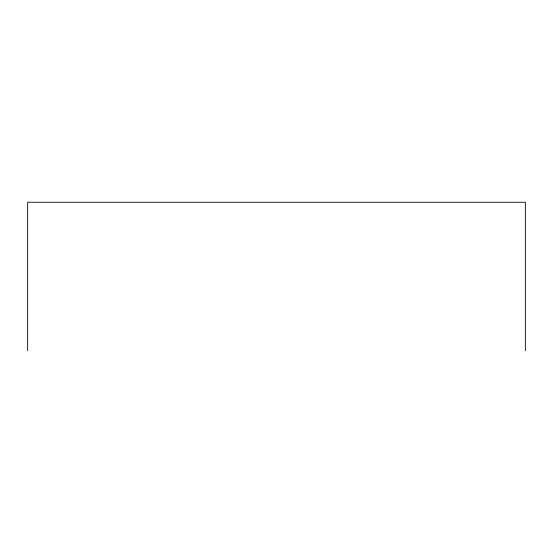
<?xml version="1.0" encoding="UTF-8"?>
<svg xmlns="http://www.w3.org/2000/svg" width="553" height="553" viewBox="0 0 553 553"><rect width="100%" height="100%" fill="white"/><g stroke="black" fill="none" stroke-linecap="round" stroke-linejoin="round"><path stroke-width="0.83" d="M525.35 350.747L525.35 202.253L27.65 202.253L27.65 350.747"/></g></svg>
